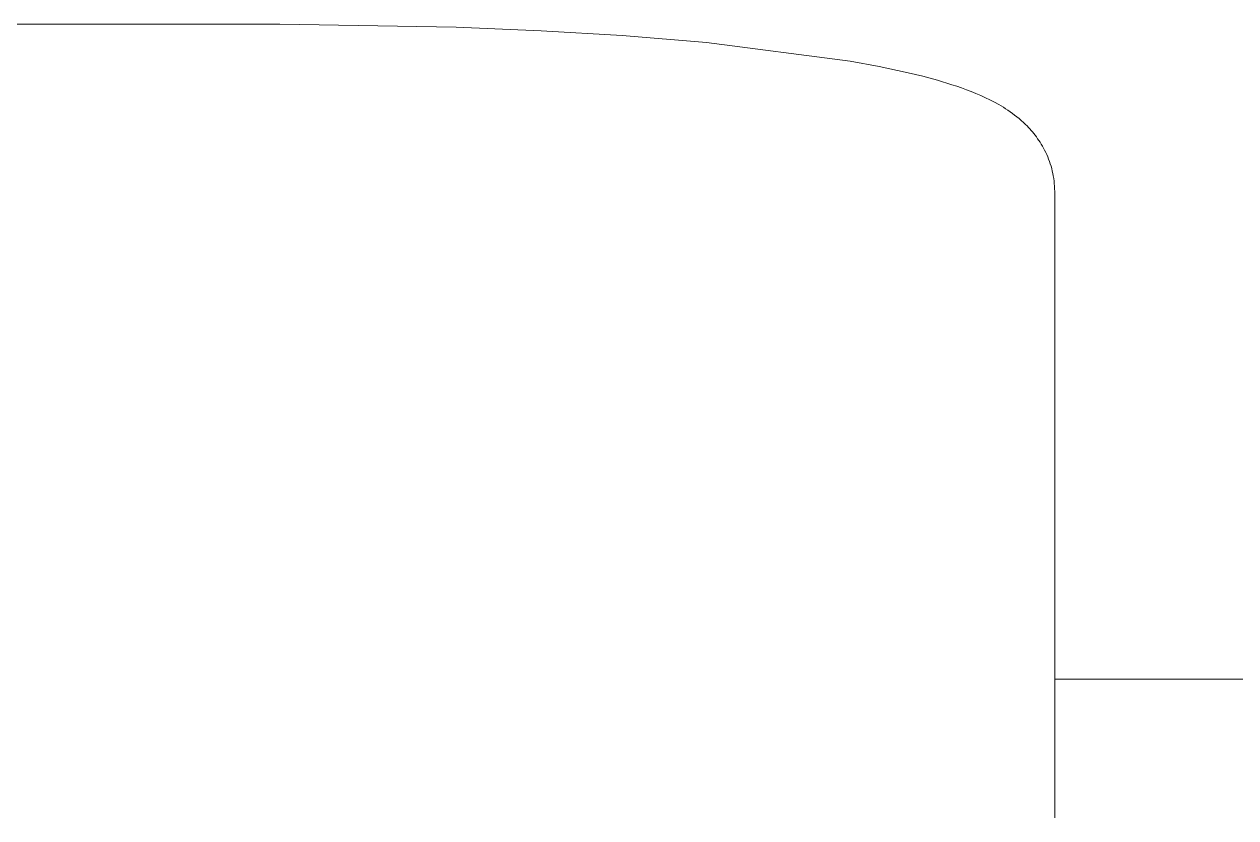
# Model space of a CAD drawing. Header units: inches. Extents: x -9 to 187, y -3 to 135.
# Drawn here: x 46.397 to 47.628, y 113.062 to 113.868 of the extents above; entities that cross this region are included whole.
import ezdxf

# ---------------------------------------------------------------- set-up
doc = ezdxf.new("R2010")
doc.units = ezdxf.units.IN
doc.layers.add('ZANO_R', color=7, linetype='Continuous', lineweight=0)

msp = doc.modelspace()

# ---------------------------------------------------------------- linework, layer by layer
at = {"layer": 'ZANO_R'}
for p, q in [((45.81656, 113.86836), (46.65701, 113.86836)), ((46.65701, 113.86836), (46.83599, 113.86544)), ((46.83599, 113.86544), (46.92244, 113.86182)), ((46.92244, 113.86182), (47.00487, 113.85681)), ((47.00487, 113.85681), (47.09048, 113.84967)), ((47.09048, 113.84967), (47.23665, 113.83083)), ((47.23665, 113.83083), (47.2661, 113.82542)), ((47.2661, 113.82542), (47.29537, 113.81913)), ((47.29537, 113.81913), (47.31034, 113.81549)), ((47.31034, 113.81549), (47.3252, 113.81142)), ((47.3252, 113.81142), (47.33993, 113.80694)), ((47.33993, 113.80694), (47.34488, 113.80533)), ((47.34488, 113.80533), (47.34981, 113.80363)), ((47.34981, 113.80363), (47.3547, 113.80184)), ((47.3547, 113.80184), (47.35955, 113.79995)), ((47.35955, 113.79995), (47.36438, 113.79797)), ((47.36438, 113.79797), (47.36916, 113.7959)), ((47.36916, 113.7959), (47.3739, 113.79374)), ((47.3739, 113.79374), (47.37859, 113.79149)), ((47.37859, 113.79149), (47.38309, 113.78917)), ((47.38309, 113.78917), (47.38765, 113.78666)), ((47.38765, 113.78666), (47.39223, 113.78393)), ((47.39223, 113.78393), (47.39453, 113.78249)), ((47.39453, 113.78249), (47.39683, 113.78098)), ((47.39683, 113.78098), (47.39912, 113.77941)), ((47.39912, 113.77941), (47.4014, 113.77777)), ((47.4014, 113.77777), (47.40368, 113.77606)), ((47.40368, 113.77606), (47.40595, 113.77428)), ((47.40595, 113.77428), (47.4082, 113.77242)), ((47.4082, 113.77242), (47.41043, 113.77049)), ((47.41043, 113.77049), (47.41264, 113.76847)), ((47.41264, 113.76847), (47.41483, 113.76637)), ((47.41483, 113.76637), (47.41624, 113.76496)), ((47.41624, 113.76496), (47.41764, 113.76351)), ((47.41764, 113.76351), (47.41903, 113.76202)), ((47.41903, 113.76202), (47.42041, 113.76048)), ((47.42041, 113.76048), (47.42177, 113.7589)), ((47.42177, 113.7589), (47.42312, 113.75727)), ((47.42312, 113.75727), (47.42445, 113.7556)), ((47.42445, 113.7556), (47.42575, 113.75387)), ((47.42575, 113.75387), (47.42704, 113.75209)), ((47.42704, 113.75209), (47.4283, 113.75026)), ((47.4283, 113.75026), (47.42954, 113.74838)), ((47.42954, 113.74838), (47.43074, 113.74644)), ((47.43074, 113.74644), (47.43192, 113.74444)), ((47.43192, 113.74444), (47.43307, 113.74238)), ((47.43307, 113.74238), (47.43418, 113.74027)), ((47.43418, 113.74027), (47.43526, 113.73809)), ((47.43526, 113.73809), (47.4363, 113.73585)), ((47.4363, 113.73585), (47.43729, 113.73357)), ((47.43729, 113.73357), (47.43821, 113.73126)), ((47.43821, 113.73126), (47.43908, 113.72892)), ((47.43908, 113.72892), (47.43989, 113.72654)), ((47.43989, 113.72654), (47.44064, 113.72413)), ((47.44064, 113.72413), (47.44132, 113.72169)), ((47.44132, 113.72169), (47.44194, 113.71921)), ((47.44194, 113.71921), (47.4425, 113.71671)), ((47.4425, 113.71671), (47.44298, 113.71418)), ((47.44298, 113.71418), (47.4434, 113.71162)), ((47.4434, 113.71162), (47.44374, 113.70903)), ((47.44374, 113.70903), (47.44401, 113.70641)), ((47.44401, 113.70641), (47.4442, 113.70377)), ((47.4442, 113.70377), (47.44432, 113.70111)), ((47.44432, 113.70111), (47.44436, 113.69842)), ((47.44436, 113.1128), (47.44436, 113.69839)), ((47.44436, 113.20279), (57.07259, 113.2025)), ((47.44436, 113.11266), (47.44436, 113.06211))]:
    msp.add_line(p, q, dxfattribs=at)

doc.saveas('drawing.dxf')
